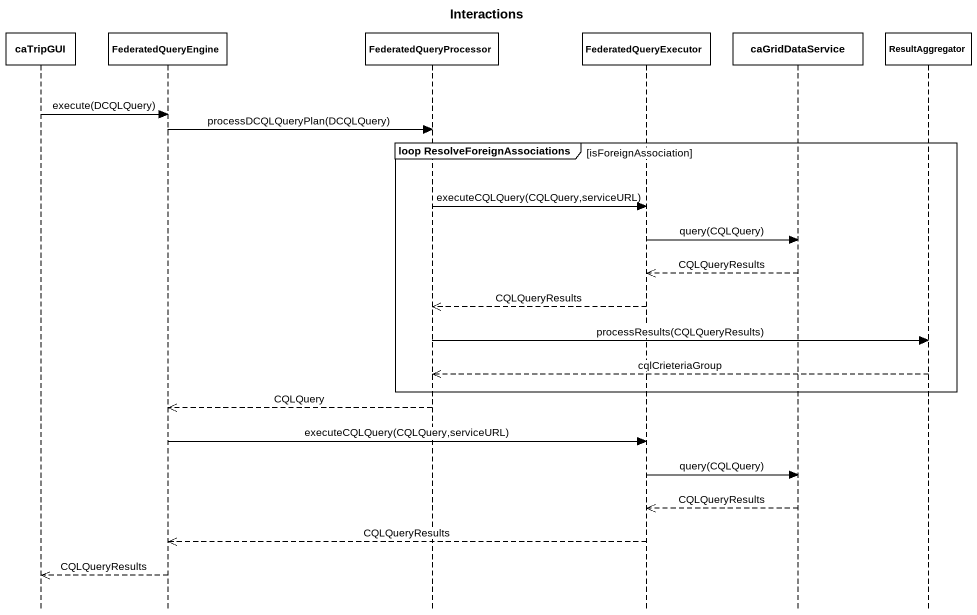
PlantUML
@startuml
title Interactions
hide footbox
participant caTripGUI
participant FederatedQueryEngine
participant FederatedQueryProcessor
participant FederatedQueryExecutor
participant caGridDataService
participant ResultAggregator

caTripGUI -> FederatedQueryEngine : execute(DCQLQuery)
FederatedQueryEngine -> FederatedQueryProcessor : processDCQLQueryPlan(DCQLQuery)
group loop ResolveForeignAssociations [isForeignAssociation]
  FederatedQueryProcessor -> FederatedQueryExecutor : executeCQLQuery(CQLQuery,serviceURL)
  FederatedQueryExecutor -> caGridDataService : query(CQLQuery)
  caGridDataService -->> FederatedQueryExecutor : CQLQueryResults
  FederatedQueryExecutor -->> FederatedQueryProcessor : CQLQueryResults
  FederatedQueryProcessor -> ResultAggregator : processResults(CQLQueryResults)
  ResultAggregator -->> FederatedQueryProcessor : cqlCrieteriaGroup
end
FederatedQueryProcessor -->> FederatedQueryEngine : CQLQuery
FederatedQueryEngine -> FederatedQueryExecutor : executeCQLQuery(CQLQuery,serviceURL)
FederatedQueryExecutor -> caGridDataService : query(CQLQuery)
caGridDataService -->> FederatedQueryExecutor : CQLQueryResults
FederatedQueryExecutor -->> FederatedQueryEngine : CQLQueryResults
FederatedQueryEngine -->> caTripGUI : CQLQueryResults
@enduml
